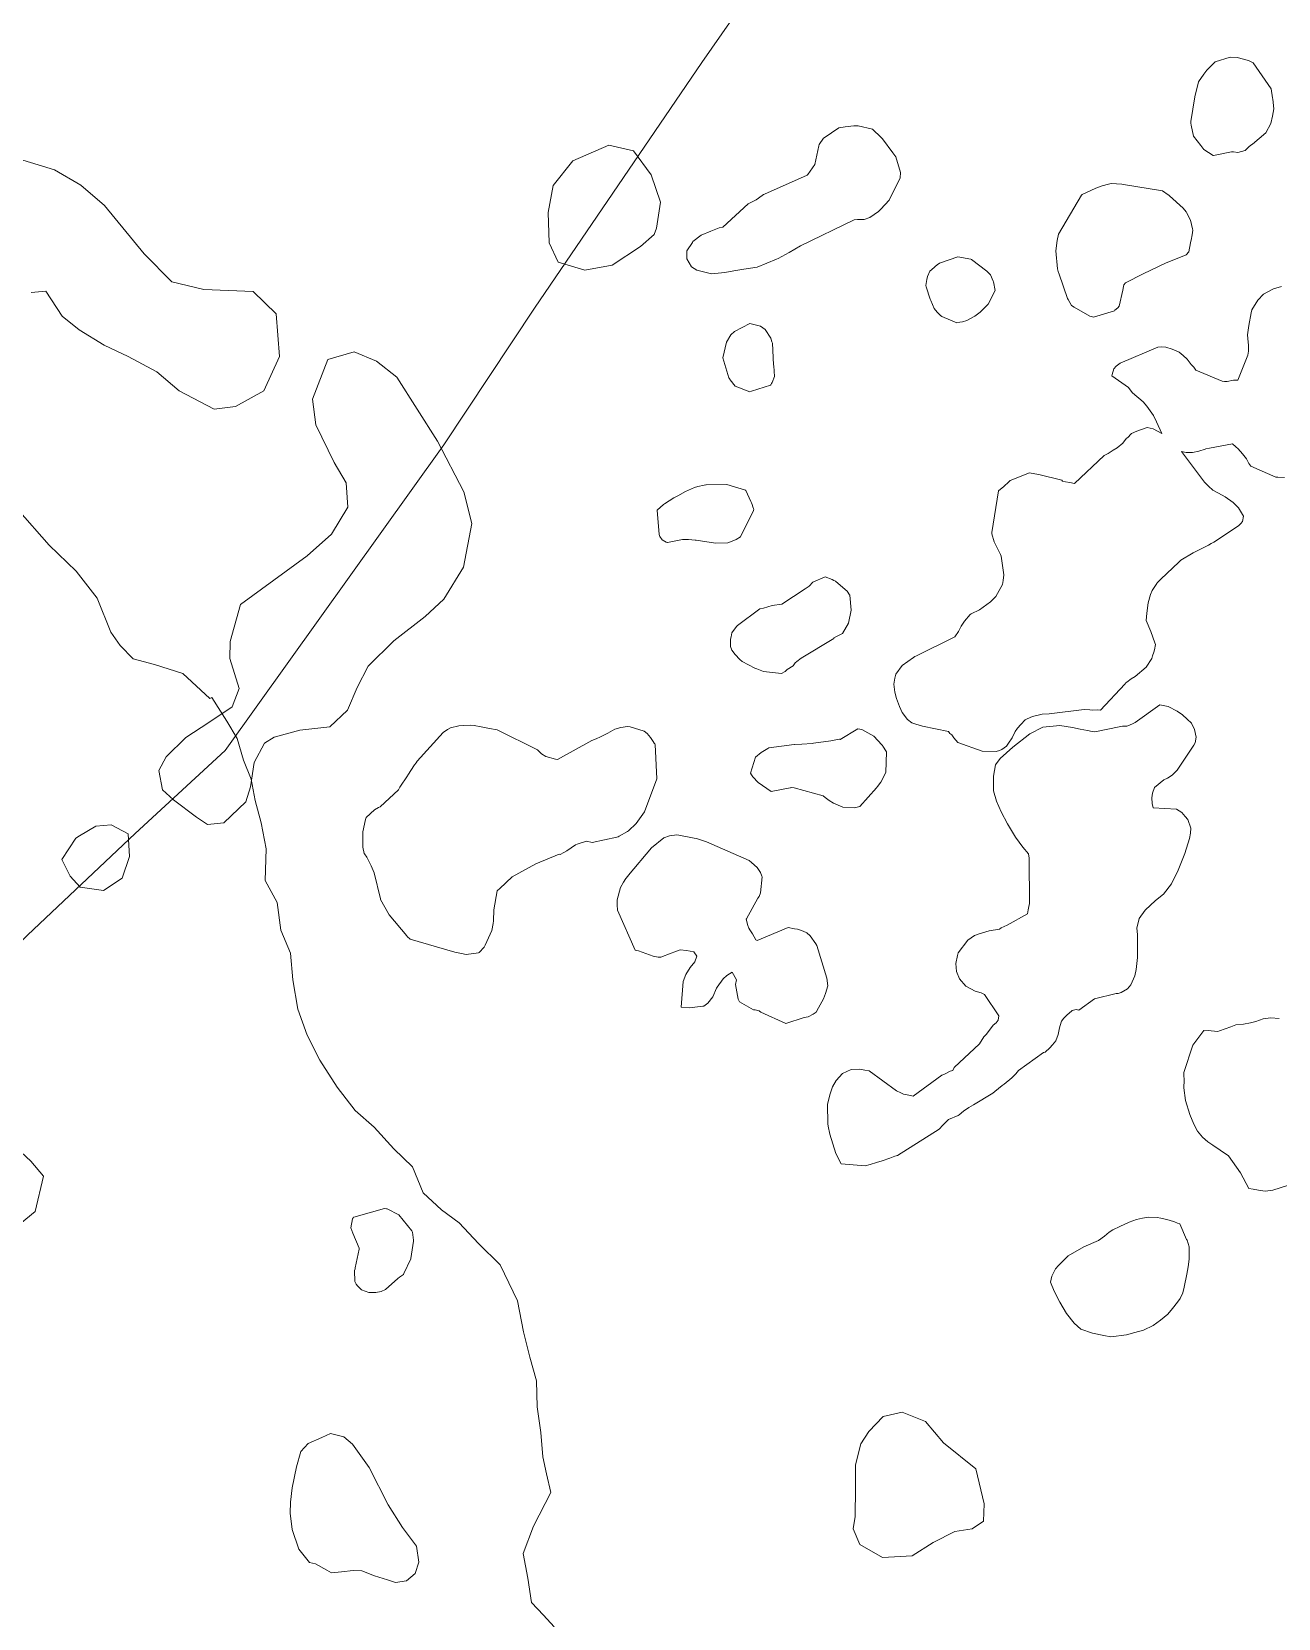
# Model space of a CAD drawing. Header units: metres. Extents: x 4652992 to 4879070, y 2074171 to 2309877.
# Drawn here: x 4653770.2 to 4653856.6, y 2308174.6 to 2308284.6 of the extents above; entities that cross this region are included whole.
import ezdxf

# ---------------------------------------------------------------- set-up
doc = ezdxf.new("R2010")
doc.units = ezdxf.units.M
doc.header["$MEASUREMENT"] = 0
for name, color, linetype, lineweight in [('Level 1', 2, 'Continuous', 0), ('Level 37', 3, 'Continuous', 0), ('Level 40', 1, 'Continuous', 0)]:
    doc.layers.add(name, color=color, linetype=linetype, lineweight=lineweight)

msp = doc.modelspace()

# ---------------------------------------------------------------- linework, layer by layer
at = {"layer": 'Level 1'}
msp.add_polyline3d([(4653806.412895, 2308173.991682, 1328), (4653805.672446, 2308174.801143, 1327), (4653804.845332, 2308175.688819, 1326), (4653804.582095, 2308177.362841, 1325), (4653804.258887, 2308179.070885, 1324), (4653804.968524, 2308180.981974, 1323), (4653806.18395, 2308183.308261, 1322), (4653805.871807, 2308184.593233, 1321), (4653805.629809, 2308185.774495, 1320), (4653805.477226, 2308187.466419, 1319), (4653805.229761, 2308189.260001, 1318), (4653805.188745, 2308191.053474, 1317), (4653804.714695, 2308192.701755, 1316), (4653804.278356, 2308194.449457, 1315), (4653803.858805, 2308196.602684, 1314), (4653802.656589, 2308199.086216, 1313), (4653801.163359, 2308200.585511, 1312), (4653799.818224, 2308202.005005, 1311), (4653798.604649, 2308202.909333, 1310), (4653797.340171, 2308204.09307, 1309), (4653796.593274, 2308205.881516, 1308), (4653795.295662, 2308207.143764, 1307), (4653793.940486, 2308208.636126, 1306), (4653792.610181, 2308209.79013, 1305), (4653791.378434, 2308211.41683, 1304), (4653790.178701, 2308213.291809, 1303), (4653789.300331, 2308215.030653, 1302), (4653788.635586, 2308216.829639, 1301), (4653788.28991, 2308218.859436, 1300), (4653788.126684, 2308220.699745, 1299), (4653787.469726, 2308222.303445, 1298), (4653787.218602, 2308224.216489, 1297), (4653786.368222, 2308225.745173, 1296), (4653786.457071, 2308227.934376, 1295), (4653786.109704, 2308229.753188, 1294), (4653785.686356, 2308231.302931, 1293), (4653785.409318, 2308232.763544, 1292), (4653784.887829, 2308234.090128, 1291), (4653784.445943, 2308235.589561, 1290), (4653783.724088, 2308236.79881, 1289), (4653782.686768, 2308238.446683, 1288), (4653782.541946, 2308238.378838, 1288), (4653780.664396, 2308240.090524, 1287), (4653778.715934, 2308240.716084, 1286.100445), (4653777.231419, 2308241.129983, 1286), (4653776.332151, 2308242.051889, 1285.486813), (4653775.675451, 2308242.974636, 1285), (4653774.742442, 2308245.334388, 1284), (4653773.268617, 2308247.186764, 1283), (4653771.408599, 2308249.002787, 1282), (4653769.20714, 2308251.504339, 1281)], dxfattribs=at)
at = {"layer": 'Level 37'}
msp.add_polyline3d([(4653704.372529, 2308152.061954, 1300.1633), (4653708.347804, 2308155.992972, 1300.0859), (4653721.645778, 2308171.761808, 1298.5459), (4653726.48012, 2308176.495238, 1297.964), (4653734.101709, 2308185.686252, 1296.718182), (4653737.787567, 2308190.521828, 1296.718182), (4653739.239975, 2308191.872311, 1296.593926), (4653751.207114, 2308202.99963, 1295.570115), (4653762.403574, 2308214.232971, 1294.422048), (4653768.290273, 2308220.283885, 1294.872003), (4653769.913572, 2308221.952466, 1294.996081), (4653777.364008, 2308229.010565, 1293.273981), (4653783.603862, 2308234.762744, 1291.55188), (4653798.759595, 2308255.950645, 1291.55188), (4653805.047548, 2308265.428995, 1293.273981), (4653816.646613, 2308282.468712, 1293.273981), (4653826.729223, 2308296.946553, 1294.246405), (4653832.079866, 2308303.31669, 1293.848015)], dxfattribs=at)
at = {"layer": 'Level 40', "color": 3, "flags": 128}
for points, elevation in [([(4653813.127648, 2308274.686645), (4653813.789594, 2308272.785098), (4653813.510948, 2308270.985192), (4653813.343485, 2308270.543532), (4653812.400701, 2308269.721936), (4653810.426433, 2308268.40617), (4653808.539131, 2308268.076003), (4653806.695119, 2308268.627931), (4653806.054674, 2308269.968023), (4653806.000843, 2308272.05972), (4653806.349462, 2308273.947531), (4653807.694104, 2308275.650732), (4653810.209495, 2308276.735425), (4653811.898922, 2308276.334719), (4653813.127648, 2308274.686645)], 1297.800385), ([(4653834.530285, 2308264.468356), (4653834.321648, 2308264.410653), (4653833.275608, 2308264.86388), (4653833.197888, 2308264.92861), (4653832.95066, 2308265.168951), (4653832.741859, 2308265.413779), (4653832.512355, 2308265.961259), (4653832.473579, 2308266.059533), (4653832.188819, 2308266.91902), (4653832.166141, 2308267.0095), (4653832.247351, 2308267.424587), (4653832.287162, 2308267.628016), (4653832.450589, 2308267.997985), (4653832.579582, 2308268.113882), (4653832.973352, 2308268.453276), (4653833.087247, 2308268.537968), (4653833.121975, 2308268.561326), (4653834.379897, 2308268.994304), (4653835.285862, 2308268.832028), (4653835.331851, 2308268.805886), (4653836.405829, 2308268.002159), (4653836.653618, 2308267.75569), (4653836.843624, 2308267.298396), (4653836.854864, 2308267.271343), (4653836.980681, 2308266.653625), (4653836.500163, 2308265.710698), (4653835.933247, 2308265.16412), (4653835.574951, 2308264.881809), (4653835.015268, 2308264.586325), (4653834.708928, 2308264.491287), (4653834.530285, 2308264.468356)], 1309.198679), ([(4653819.979615, 2308259.627911), (4653819.97955, 2308259.627883), (4653818.962436, 2308260.027891), (4653818.601919, 2308260.477406), (4653818.582771, 2308260.515536), (4653818.544369, 2308260.58038), (4653818.529105, 2308260.612058), (4653818.102399, 2308261.992881), (4653818.366594, 2308263.087866), (4653818.662588, 2308263.57583), (4653818.75806, 2308263.675381), (4653818.816915, 2308263.734743), (4653818.90995, 2308263.82858), (4653819.961841, 2308264.369312), (4653820.702616, 2308264.17751), (4653821.026871, 2308263.959906), (4653821.435334, 2308263.353389), (4653821.505773, 2308263.101281), (4653821.53823, 2308263.01129), (4653821.620433, 2308261.510927), (4653821.630327, 2308261.44707), (4653821.681079, 2308260.688965), (4653821.514794, 2308260.281639), (4653821.472197, 2308260.200427), (4653821.42651, 2308260.113323), (4653821.415045, 2308260.093056), (4653820.08979, 2308259.671624), (4653819.979615, 2308259.627911)], 1301.79868), ([(4653819.322895, 2308249.586902), (4653819.022694, 2308249.384905), (4653818.989207, 2308249.362381), (4653818.443519, 2308249.162035), (4653817.591469, 2308249.130683), (4653816.245763, 2308249.348184), (4653816.192794, 2308249.356676), (4653815.715786, 2308249.400899), (4653815.302173, 2308249.382777), (4653814.268839, 2308249.187799), (4653814.240742, 2308249.19334), (4653814.173024, 2308249.206696), (4653813.904376, 2308249.359369), (4653813.736056, 2308249.600006), (4653813.722163, 2308249.637243), (4653813.709299, 2308249.671721), (4653813.682719, 2308249.752002), (4653813.561688, 2308251.420742), (4653813.981235, 2308251.811761), (4653814.050113, 2308251.864224), (4653814.710597, 2308252.272005), (4653814.985952, 2308252.422277), (4653815.510017, 2308252.731216), (4653816.127485, 2308252.989019), (4653816.370495, 2308253.059968), (4653816.796588, 2308253.155732), (4653816.92722, 2308253.192073), (4653816.944427, 2308253.195999), (4653818.390158, 2308253.209994), (4653819.675049, 2308252.811143), (4653819.703358, 2308252.801529), (4653820.049659, 2308252.028085), (4653820.089546, 2308251.93001), (4653820.129358, 2308251.80983), (4653820.182832, 2308251.665228), (4653820.22925, 2308251.539707), (4653820.244444, 2308251.498623), (4653820.225677, 2308251.402573), (4653819.322895, 2308249.586902)], 1302.398679), ([(4653772.290717, 2308227.206282), (4653773.245622, 2308228.68299), (4653773.501089, 2308228.85482), (4653774.635345, 2308229.505254), (4653775.699845, 2308229.606134), (4653776.875053, 2308228.977714), (4653776.986198, 2308227.400943), (4653776.47342, 2308225.918706), (4653775.183524, 2308225.045438), (4653773.553421, 2308225.288225), (4653772.870175, 2308226.03861), (4653772.290717, 2308227.206282)], 1297.400385), ([(4653794.046118, 2308197.177326), (4653793.997343, 2308197.170494), (4653793.560632, 2308197.180356), (4653793.045503, 2308197.368218), (4653792.773385, 2308197.645189), (4653792.690191, 2308197.745784), (4653792.593268, 2308197.947203), (4653792.581346, 2308198.692837), (4653792.60737, 2308198.825669), (4653792.620107, 2308198.890685), (4653792.62011, 2308198.890703), (4653792.893869, 2308200.192572), (4653792.894514, 2308200.221257), (4653792.891035, 2308200.248387), (4653792.451306, 2308201.284435), (4653792.327299, 2308201.653169), (4653792.440685, 2308202.27595), (4653792.453413, 2308202.306867), (4653792.485772, 2308202.376292), (4653792.495325, 2308202.382717), (4653792.512727, 2308202.394422), (4653792.522925, 2308202.401282), (4653794.658243, 2308203.000636), (4653794.790181, 2308202.98252), (4653794.842994, 2308202.975479), (4653794.843069, 2308202.975469), (4653795.64687, 2308202.570784), (4653796.540603, 2308201.443033), (4653796.584935, 2308201.37096), (4653796.666368, 2308200.805213), (4653796.663357, 2308200.747189), (4653796.473319, 2308199.526549), (4653796.469478, 2308199.506939), (4653795.987643, 2308198.496012), (4653795.963505, 2308198.426692), (4653795.680967, 2308198.236643), (4653795.575943, 2308198.159044), (4653794.73047, 2308197.391761), (4653794.410592, 2308197.246725), (4653794.046118, 2308197.177326)], 1313.79868), ([(4653827.284318, 2308181.651922), (4653827.295991, 2308183.606698), (4653827.305719, 2308185.235765), (4653827.678022, 2308186.689484), (4653828.218906, 2308187.528519), (4653829.220359, 2308188.574717), (4653830.523648, 2308188.89009), (4653832.146354, 2308188.225303), (4653833.400536, 2308186.758474), (4653835.628561, 2308184.958079), (4653836.226028, 2308182.5193), (4653836.161259, 2308181.312477), (4653835.373497, 2308180.782204), (4653834.186022, 2308180.600081), (4653832.688912, 2308179.845531), (4653831.229042, 2308178.918222), (4653829.161721, 2308178.800621), (4653827.597943, 2308179.694653), (4653827.145219, 2308180.790629), (4653827.284318, 2308181.651922)], 1344.554352)]:
    msp.add_lwpolyline(points, dxfattribs=dict(at, elevation=elevation))
at = {"layer": 'Level 40', "color": 3}
for points in [[(4653854.309444, 2308276.375507, 1315.59868), (4653853.792044, 2308276.232402, 1315.59868), (4653853.490969, 2308276.283038, 1315.59868), (4653853.358681, 2308276.268767, 1315.59868), (4653852.108565, 2308276.014457, 1315.198679), (4653852.084929, 2308276.019113, 1315.198679), (4653851.440827, 2308276.443996, 1315.198679), (4653851.243525, 2308276.724182, 1315.198679), (4653851.243509, 2308276.724205, 1315.198679), (4653850.731156, 2308277.371223, 1314.59868), (4653850.554182, 2308278.117574, 1314.59868), (4653850.541734, 2308278.261858, 1314.59868), (4653850.538486, 2308278.390503, 1314.59868), (4653850.823938, 2308280.100618, 1314.59868), (4653851.074393, 2308281.130693, 1314.59868), (4653851.449952, 2308281.668611, 1314.59868), (4653851.643925, 2308281.943288, 1314.59868), (4653851.965684, 2308282.271036, 1314.59868), (4653852.22858, 2308282.522445, 1314.59868), (4653853.266765, 2308282.851473, 1314.59868), (4653853.75494, 2308282.810577, 1314.59868), (4653854.547825, 2308282.605356, 1314.59868), (4653854.859638, 2308282.445819, 1314.59868), (4653856.110553, 2308280.652327, 1315.59868), (4653856.205547, 2308280.025165, 1315.59868), (4653856.22573, 2308279.918425, 1315.59868), (4653856.294301, 2308279.267844, 1315.59868), (4653856.192812, 2308278.748792, 1315.59868), (4653856.091322, 2308278.229735, 1315.59868), (4653855.734316, 2308277.597006, 1315.59868), (4653854.805762, 2308276.818777, 1315.59868), (4653854.701422, 2308276.731948, 1315.59868), (4653854.657363, 2308276.697114, 1315.59868), (4653854.609666, 2308276.659405, 1315.59868), (4653854.309444, 2308276.375507, 1315.59868)], [(4653818.233866, 2308267.904692, 1302.198679), (4653817.312683, 2308267.817626, 1302.198679), (4653816.292547, 2308268.074375, 1302.198679), (4653815.937441, 2308268.293887, 1302.198679), (4653815.617623, 2308268.858004, 1302.198679), (4653815.607766, 2308269.405527, 1302.198679), (4653815.992948, 2308269.992457, 1302.198679), (4653816.03352, 2308270.04827, 1302.198679), (4653816.594739, 2308270.506875, 1302.198679), (4653817.26897, 2308270.766615, 1302.198679), (4653817.837675, 2308271.009536, 1302.198679), (4653818.096031, 2308271.058304, 1302.198679), (4653819.860117, 2308272.66952, 1303.398679), (4653820.413582, 2308272.958571, 1303.398679), (4653820.831054, 2308273.253723, 1303.398679), (4653820.922493, 2308273.30674, 1303.398679), (4653820.98581, 2308273.343453, 1303.398679), (4653823.93817, 2308274.663537, 1303.398679), (4653823.982908, 2308274.693628, 1303.398679), (4653824.467952, 2308275.394313, 1303.398679), (4653824.766528, 2308276.684745, 1303.398679), (4653824.787824, 2308276.774381, 1303.398679), (4653825.089165, 2308277.212894, 1303.398679), (4653825.130215, 2308277.254297, 1303.398679), (4653826.1453, 2308277.932869, 1303.398679), (4653826.571085, 2308278.015407, 1303.398679), (4653827.17995, 2308278.074587, 1303.398679), (4653827.479148, 2308278.085319, 1303.398679), (4653828.466451, 2308277.849598, 1303.398679), (4653829.077951, 2308277.281363, 1303.398679), (4653829.138876, 2308277.207612, 1303.398679), (4653829.159277, 2308277.182915, 1303.398679), (4653829.895796, 2308276.215905, 1303.398679), (4653830.088128, 2308275.9292, 1303.398679), (4653830.412809, 2308274.844018, 1303.398679), (4653830.399676, 2308274.474444, 1303.398679), (4653829.620722, 2308272.922434, 1303.398679), (4653829.063492, 2308272.305193, 1303.398679), (4653828.92239, 2308272.159092, 1303.398679), (4653828.897875, 2308272.132865, 1303.398679), (4653828.291354, 2308271.724895, 1303.398679), (4653827.908031, 2308271.588124, 1303.398679), (4653827.446535, 2308271.572756, 1303.398679), (4653827.197928, 2308271.571977, 1303.398679), (4653823.487364, 2308269.746694, 1302.198679), (4653823.487317, 2308269.746686, 1302.198679), (4653822.703748, 2308269.302996, 1302.198679), (4653821.929051, 2308268.886464, 1302.198679), (4653821.814952, 2308268.8302, 1302.198679), (4653820.48195, 2308268.287582, 1302.198679), (4653819.5629, 2308268.14525, 1302.198679), (4653818.86862, 2308268.015259, 1302.198679), (4653818.233866, 2308267.904692, 1302.198679)], [(4653768.452112, 2308276.047467, 1287.600385), (4653771.77257, 2308275.027435, 1288.600385), (4653773.597006, 2308273.974493, 1288.600385), (4653775.239192, 2308272.557777, 1288.600385), (4653777.992222, 2308269.201172, 1290.600385), (4653779.916569, 2308267.257006, 1290.600385), (4653782.121907, 2308266.721445, 1290.600385), (4653785.548696, 2308266.598915, 1290.600385), (4653787.142488, 2308265.039659, 1290.600385), (4653787.362015, 2308262.080314, 1290.600385), (4653786.288879, 2308259.711309, 1290.600385), (4653784.31997, 2308258.623844, 1290.600385), (4653782.847184, 2308258.423103, 1290.600385), (4653780.413869, 2308259.695949, 1290.600385), (4653778.87238, 2308261.016602, 1290.600385), (4653776.875858, 2308262.077264, 1290.600385), (4653775.229271, 2308262.868559, 1290.600385), (4653773.48982, 2308263.926943, 1290.600385)], [(4653845.254362, 2308265.248872, 1314.59868), (4653843.784338, 2308264.815675, 1313.59868), (4653843.718758, 2308264.832584, 1313.59868), (4653843.540007, 2308264.879578, 1313.59868), (4653843.539922, 2308264.8796, 1313.59868), (4653842.446921, 2308265.509748, 1313.59868), (4653842.262378, 2308265.622769, 1313.59868), (4653842.030307, 2308266.038373, 1313.59868), (4653841.989304, 2308266.114212, 1313.59868), (4653841.40786, 2308267.80152, 1313.59868), (4653841.349852, 2308267.987752, 1313.59868), (4653841.289368, 2308268.173013, 1313.59868), (4653841.289344, 2308268.173096, 1313.59868), (4653841.190038, 2308269.421041, 1313.59868), (4653841.279431, 2308270.12877, 1313.59868), (4653841.364927, 2308270.56579, 1313.59868), (4653842.964178, 2308273.266745, 1314.59868), (4653843.018207, 2308273.310693, 1314.59868), (4653843.954271, 2308273.760362, 1314.59868), (4653844.396814, 2308273.915623, 1314.59868), (4653844.825753, 2308274.043589, 1314.59868), (4653845.018452, 2308274.087559, 1314.59868), (4653845.753282, 2308274.040919, 1314.59868), (4653845.864991, 2308274.01891, 1314.59868), (4653848.566793, 2308273.578517, 1316.398679), (4653848.585649, 2308273.571104, 1316.398679), (4653848.977057, 2308273.295521, 1316.398679), (4653849.014825, 2308273.266309, 1316.398679), (4653849.05743, 2308273.233356, 1316.398679), (4653850.011117, 2308272.360053, 1316.398679), (4653850.011132, 2308272.360034, 1316.398679), (4653850.213639, 2308272.106298, 1316.398679), (4653850.247502, 2308272.068667, 1316.398679), (4653850.523702, 2308271.53882, 1316.398679), (4653850.667426, 2308270.926332, 1316.398679), (4653850.680258, 2308270.841077, 1316.398679), (4653850.630016, 2308270.524503, 1316.398679), (4653850.55626, 2308270.14735, 1316.398679), (4653850.526629, 2308269.995832, 1316.398679), (4653850.519382, 2308269.958773, 1316.398679), (4653850.399528, 2308269.345893, 1316.398679), (4653850.212192, 2308269.138, 1316.398679), (4653850.052515, 2308269.071541, 1316.398679), (4653848.832738, 2308268.584572, 1316.398679), (4653847.233045, 2308267.812223, 1316.198679), (4653846.018204, 2308267.189581, 1314.59868), (4653845.899477, 2308267.043854, 1314.59868), (4653845.879454, 2308266.941483, 1314.59868), (4653845.827845, 2308266.677625, 1314.59868), (4653845.564245, 2308265.580449, 1314.59868), (4653845.489319, 2308265.447946, 1314.59868), (4653845.263613, 2308265.29613, 1314.59868), (4653845.254362, 2308265.248872, 1314.59868)], [(4653857.041656, 2308253.703619, 1327.198679), (4653856.577767, 2308253.708096, 1327.198679), (4653856.440867, 2308253.7153, 1327.198679), (4653854.708886, 2308254.487056, 1324.59868), (4653854.563475, 2308254.672151, 1324.59868), (4653854.398154, 2308254.989335, 1324.59868), (4653854.125285, 2308255.343196, 1324.59868), (4653853.80994, 2308255.689555, 1324.59868), (4653853.651166, 2308255.819612, 1324.59868), (4653853.435202, 2308256.03294, 1324.59868), (4653851.822921, 2308255.733213, 1321.99868), (4653851.57537, 2308255.681954, 1321.99868), (4653851.523215, 2308255.66311, 1321.99868), (4653851.090352, 2308255.516013, 1321.99868), (4653850.666025, 2308255.415811, 1321.99868), (4653850.212028, 2308255.434784, 1321.99868), (4653849.902917, 2308255.495728, 1324.338714), (4653851.480755, 2308253.369436, 1326.99868), (4653851.765372, 2308253.086309, 1326.99868), (4653852.069953, 2308252.819204, 1326.99868), (4653852.458492, 2308252.597775, 1326.99868), (4653852.923965, 2308252.347161, 1326.99868), (4653853.477479, 2308251.949229, 1326.99868), (4653853.853685, 2308251.596386, 1326.99868), (4653854.193992, 2308251.018571, 1326.99868), (4653854.11922, 2308250.636093, 1326.99868), (4653854.006933, 2308250.497412, 1326.99868), (4653853.836917, 2308250.351295, 1326.99868), (4653853.836905, 2308250.351287, 1326.99868), (4653852.13138, 2308249.21847, 1326.99868), (4653851.956662, 2308249.113708, 1326.99868), (4653851.761938, 2308248.99695, 1326.99868), (4653850.693659, 2308248.474284, 1326.99868), (4653849.85627, 2308247.958476, 1326.99868), (4653849.715088, 2308247.816056, 1326.99868), (4653848.463195, 2308246.636592, 1327.59868), (4653848.195694, 2308246.377825, 1327.59868), (4653848.181091, 2308246.352, 1327.59868), (4653847.856281, 2308245.849007, 1327.59868), (4653847.748387, 2308245.586758, 1327.59868), (4653847.576433, 2308244.996903, 1327.59868), (4653847.483204, 2308244.282924, 1327.59868), (4653847.450569, 2308243.774167, 1327.59868), (4653847.76925, 2308243.016962, 1327.59868), (4653848.04686, 2308242.238587, 1327.59868), (4653848.089001, 2308242.117137, 1327.59868), (4653848.015178, 2308241.739438, 1327.59868), (4653847.982252, 2308241.571045, 1327.59868), (4653847.890666, 2308241.337626, 1327.59868), (4653847.842323, 2308241.144964, 1327.59868), (4653847.441628, 2308240.543477, 1327.59868), (4653846.692492, 2308239.897305, 1327.59868), (4653846.395306, 2308239.738205, 1327.59868), (4653846.10577, 2308239.502648, 1327.59868), (4653846.040579, 2308239.458797, 1327.59868), (4653845.964709, 2308239.360341, 1327.59868), (4653844.26953, 2308237.556493, 1325.79868), (4653844.084464, 2308237.578129, 1325.79868), (4653843.701733, 2308237.554828, 1325.79868), (4653843.701722, 2308237.55483, 1325.79868), (4653843.537802, 2308237.587172, 1325.79868), (4653843.14462, 2308237.607901, 1325.79868), (4653840.722123, 2308237.315841, 1322.79868), (4653840.232713, 2308237.288799, 1322.79868), (4653839.556424, 2308237.12925, 1322.79868), (4653839.18868, 2308236.953265, 1322.79868), (4653839.068094, 2308236.895381, 1322.79868), (4653838.752101, 2308236.559848, 1322.79868), (4653838.531649, 2308236.304578, 1322.79868), (4653838.355833, 2308236.086625, 1322.79868), (4653838.145975, 2308235.64141, 1322.79868), (4653837.89279, 2308235.260945, 1322.79868), (4653837.756943, 2308235.063475, 1322.79868), (4653837.428961, 2308234.842859, 1322.79868), (4653837.289406, 2308234.752301, 1322.79868), (4653837.056878, 2308234.688013, 1322.79868), (4653836.07556, 2308234.710452, 1322.79868), (4653834.399548, 2308235.320194, 1320.398679), (4653834.112789, 2308235.633047, 1320.398679), (4653833.973768, 2308235.83827, 1320.398679), (4653833.836405, 2308235.946481, 1320.398679), (4653833.749723, 2308236.087532, 1320.398679), (4653831.933005, 2308236.458568, 1318.398679), (4653831.478958, 2308236.586755, 1318.398679), (4653831.196544, 2308236.676377, 1318.398679), (4653830.895541, 2308236.910125, 1318.398679), (4653830.527066, 2308237.408378, 1318.398679), (4653830.353303, 2308237.810059, 1318.398679), (4653830.140062, 2308238.370671, 1318.398679), (4653830.032824, 2308238.806635, 1318.398679), (4653829.944839, 2308239.354546, 1318.398679), (4653830.025707, 2308239.767822, 1318.398679), (4653830.081873, 2308240.053102, 1318.398679), (4653830.542049, 2308240.650208, 1318.398679), (4653831.312987, 2308241.216748, 1318.398679), (4653831.410364, 2308241.282244, 1318.398679), (4653831.531478, 2308241.315732, 1318.398679), (4653834.172827, 2308242.649482, 1319.198679), (4653834.439475, 2308243.008559, 1319.198679), (4653834.625366, 2308243.380455, 1319.198679), (4653834.847491, 2308243.72404, 1319.198679), (4653835.250881, 2308244.184796, 1319.198679), (4653835.306599, 2308244.230122, 1319.198679), (4653835.887337, 2308244.526659, 1319.198679), (4653836.662432, 2308245.070128, 1319.198679), (4653837.030631, 2308245.437693, 1319.198679), (4653837.47886, 2308246.266388, 1319.198679), (4653837.533354, 2308246.544949, 1319.198679), (4653837.585965, 2308246.938867, 1319.198679), (4653837.45024, 2308247.915157, 1319.198679), (4653837.405164, 2308248.229716, 1319.198679), (4653837.357971, 2308248.3505, 1319.198679), (4653836.91676, 2308249.243093, 1319.198679), (4653836.738454, 2308249.794092, 1319.198679), (4653836.757226, 2308249.890047, 1319.198679), (4653837.208936, 2308252.774272, 1320.198679), (4653837.58604, 2308253.059431, 1320.198679), (4653837.916157, 2308253.386494, 1320.198679), (4653838.013185, 2308253.490309, 1320.198679), (4653838.013214, 2308253.49034, 1320.198679), (4653839.350177, 2308254.028043, 1320.198679), (4653839.731799, 2308253.952795, 1320.198679), (4653840.000692, 2308253.899781, 1320.198679), (4653841.600152, 2308253.507803, 1323.59868), (4653841.644205, 2308253.442127, 1323.59868), (4653841.863343, 2308253.398916, 1323.59868), (4653842.143163, 2308253.343739, 1323.59868), (4653842.465996, 2308253.280081, 1323.59868), (4653844.526768, 2308255.210102, 1326.59868), (4653844.802696, 2308255.368286, 1326.59868), (4653845.161786, 2308255.58528, 1326.59868), (4653845.42997, 2308255.753324, 1326.59868), (4653845.832256, 2308256.071384, 1326.59868), (4653846.078535, 2308256.411734, 1326.59868), (4653846.140634, 2308256.446683, 1326.59868), (4653846.418521, 2308256.750544, 1326.59868), (4653846.788735, 2308256.904622, 1326.59868), (4653847.452352, 2308257.13515, 1326.59868), (4653847.518475, 2308257.15812, 1326.59868), (4653847.918782, 2308257.079196, 1326.59868), (4653848.526241, 2308256.748964, 1323.09868), (4653848.164365, 2308257.546329, 1319.59868), (4653847.95801, 2308257.996467, 1319.59868), (4653847.496727, 2308258.646099, 1319.59868), (4653847.234437, 2308258.932483, 1319.59868), (4653847.234405, 2308258.932515, 1319.59868), (4653846.490661, 2308259.573067, 1319.59868), (4653846.332203, 2308259.778729, 1319.59868), (4653846.228975, 2308259.9326, 1319.59868), (4653845.072907, 2308260.747125, 1319.59868), (4653845.091867, 2308260.844068, 1319.59868), (4653845.201375, 2308261.22531, 1319.59868), (4653845.375818, 2308261.418242, 1319.59868), (4653845.644579, 2308261.623186, 1319.59868), (4653848.262023, 2308262.723624, 1320.99868), (4653848.522381, 2308262.757037, 1320.99868), (4653848.811657, 2308262.740494, 1320.99868), (4653849.236538, 2308262.591795, 1320.99868), (4653849.723505, 2308262.380877, 1320.99868), (4653850.004483, 2308262.144058, 1320.99868), (4653850.291095, 2308261.904054, 1320.99868), (4653850.574136, 2308261.535501, 1320.99868), (4653850.754458, 2308261.337838, 1320.99868), (4653850.89442, 2308261.129136, 1320.99868), (4653852.712488, 2308260.371628, 1322.398679), (4653852.877111, 2308260.339177, 1322.398679), (4653853.05248, 2308260.361681, 1322.398679), (4653853.496773, 2308260.442319, 1322.398679), (4653853.808833, 2308260.440881, 1322.398679), (4653854.487469, 2308262.165513, 1323.79868), (4653854.540476, 2308262.458155, 1323.79868), (4653854.54531, 2308262.854179, 1323.79868), (4653854.48693, 2308263.326595, 1323.79868), (4653854.459774, 2308263.577797, 1323.79868), (4653854.552659, 2308264.244692, 1323.79868), (4653854.720458, 2308265.102929, 1323.79868), (4653854.763462, 2308265.322885, 1323.79868), (4653855.188018, 2308265.9844, 1323.79868), (4653855.58628, 2308266.396026, 1323.79868), (4653856.179105, 2308266.726228, 1323.79868), (4653856.274277, 2308266.774686, 1323.79868), (4653856.824059, 2308266.930453, 1323.79868)], [(4653773.48982, 2308263.926943, 1290.600385), (4653772.308383, 2308264.891903, 1288.800385), (4653771.171112, 2308266.603366, 1287.600385), (4653770.165174, 2308266.518093, 1287.600385)], [(4653788.784362, 2308236.168726, 1300.000385), (4653787.00232, 2308235.675533, 1297.200385), (4653786.33542, 2308235.27433, 1297.200385), (4653785.625701, 2308233.931985, 1297.200385), (4653785.367951, 2308232.241826, 1297.200385), (4653785.03563, 2308231.210343, 1297.200385), (4653783.522278, 2308229.746157, 1297.200385), (4653782.39319, 2308229.622407, 1297.200385), (4653781.628476, 2308230.141004, 1297.200385), (4653780.025379, 2308231.335758, 1296.000385), (4653779.2729, 2308232.041014, 1296.000385), (4653779.015769, 2308233.363843, 1296.000385), (4653779.523435, 2308234.321852, 1296.000385), (4653780.884973, 2308235.653652, 1296.000385), (4653782.467215, 2308236.705319, 1296.000385), (4653784.082762, 2308237.80055, 1296.000385), (4653784.575114, 2308239.057015, 1296.000385), (4653783.931018, 2308241.144932, 1296.000385), (4653783.954435, 2308242.312563, 1296.000385), (4653784.681025, 2308244.885709, 1296.000385), (4653789.282675, 2308248.26056, 1295.400385), (4653790.978308, 2308249.765724, 1295.400385), (4653792.103161, 2308251.625868, 1295.400385), (4653791.99181, 2308253.320746, 1295.400385), (4653791.169287, 2308254.732746, 1295.400385), (4653789.901727, 2308257.343633, 1295.400385), (4653789.64888, 2308259.135418, 1295.400385), (4653790.734534, 2308261.881003, 1295.400385), (4653792.553048, 2308262.415484, 1295.400385), (4653794.106289, 2308261.768348, 1295.400385), (4653795.502436, 2308260.646288, 1295.400385), (4653798.328477, 2308256.220978, 1297.600385), (4653800.152047, 2308252.700502, 1300.000385), (4653800.699232, 2308250.498025, 1300.000385), (4653800.137474, 2308247.476712, 1300.000385), (4653798.761932, 2308245.260329, 1300.000385), (4653797.480948, 2308244.051328, 1300.000385), (4653795.290993, 2308242.373847, 1300.000385), (4653793.508453, 2308240.607836, 1300.000385), (4653792.755193, 2308239.134323, 1300.000385), (4653792.081467, 2308237.555842, 1300.000385), (4653790.85992, 2308236.408664, 1300.000385), (4653788.784362, 2308236.168726, 1300.000385)], [(4653822.422548, 2308240.246774, 1309.198679), (4653822.169605, 2308240.09929, 1309.198679), (4653820.920251, 2308240.229657, 1309.198679), (4653820.4643, 2308240.417596, 1309.198679), (4653820.328406, 2308240.462524, 1309.198679), (4653819.434694, 2308240.929078, 1309.198679), (4653819.289145, 2308241.07392, 1309.198679), (4653818.957464, 2308241.40938, 1309.198679), (4653818.718121, 2308241.709037, 1309.198679), (4653818.628723, 2308241.976558, 1309.198679), (4653818.637204, 2308242.479666, 1309.198679), (4653818.67003, 2308242.647343, 1309.198679), (4653818.724739, 2308242.926796, 1309.198679), (4653819.056744, 2308243.365397, 1309.198679), (4653819.100224, 2308243.415761, 1309.198679), (4653819.113087, 2308243.430662, 1309.198679), (4653820.669847, 2308244.574853, 1309.198679), (4653820.914895, 2308244.642615, 1309.198679), (4653821.527516, 2308244.81202, 1309.198679), (4653822.184991, 2308244.91453, 1309.198679), (4653823.812447, 2308245.980463, 1311.79868), (4653824.0785, 2308246.159417, 1311.79868), (4653824.343124, 2308246.430098, 1311.79868), (4653825.187399, 2308246.808558, 1311.79868), (4653825.688504, 2308246.609995, 1311.79868), (4653825.786336, 2308246.561508, 1311.79868), (4653825.908765, 2308246.500832, 1311.79868), (4653825.933207, 2308246.487906, 1311.79868), (4653826.716743, 2308245.82009, 1311.79868), (4653826.889371, 2308245.565735, 1311.79868), (4653826.903741, 2308245.544304, 1311.79868), (4653826.985552, 2308244.486696, 1311.79868), (4653826.811106, 2308243.595338, 1311.79868), (4653826.391382, 2308242.885915, 1311.79868), (4653825.803563, 2308242.578997, 1311.79868), (4653825.79266, 2308242.523286, 1311.79868), (4653823.537137, 2308241.164741, 1309.198679), (4653823.234674, 2308240.93779, 1309.198679), (4653823.125784, 2308240.839517, 1309.198679), (4653822.970432, 2308240.63795, 1309.198679), (4653822.570018, 2308240.36862, 1309.198679), (4653822.422548, 2308240.246774, 1309.198679)], [(4653850.792222, 2308236.215147, 1331.398679), (4653850.920297, 2308235.69138, 1331.398679), (4653850.8411, 2308235.286277, 1331.398679), (4653850.756911, 2308235.137372, 1331.398679), (4653849.582404, 2308233.406106, 1332.59868), (4653849.238186, 2308233.049714, 1332.59868), (4653848.921583, 2308232.836749, 1332.59868), (4653848.67867, 2308232.71942, 1332.59868), (4653848.018722, 2308232.195973, 1332.59868), (4653847.892667, 2308231.793252, 1332.59868), (4653847.84823, 2308231.48804, 1332.59868), (4653847.865954, 2308231.093981, 1332.59868), (4653847.926281, 2308230.793018, 1332.59868), (4653849.553834, 2308230.699397, 1334.59868), (4653849.912677, 2308230.472551, 1334.59868), (4653850.136347, 2308230.176011, 1334.59868), (4653850.33885, 2308229.973735, 1334.59868), (4653850.532444, 2308229.364961, 1334.59868), (4653850.509486, 2308229.03599, 1334.59868), (4653850.437091, 2308228.66566, 1334.59868), (4653850.124593, 2308227.628301, 1334.59868), (4653849.659876, 2308226.459283, 1334.59868), (4653849.20201, 2308225.506948, 1334.59868), (4653848.654213, 2308224.793918, 1334.59868), (4653848.090936, 2308224.349759, 1334.59868), (4653847.372483, 2308223.689401, 1334.59868), (4653846.955807, 2308223.111831, 1334.59868), (4653846.80583, 2308222.437045, 1334.59868), (4653846.832711, 2308222.01318, 1334.59868), (4653846.83486, 2308221.396683, 1334.59868), (4653846.850149, 2308220.409516, 1334.59868), (4653846.741188, 2308219.581149, 1334.59868), (4653846.652038, 2308219.125144, 1334.59868), (4653846.386877, 2308218.517195, 1334.59868), (4653846.151501, 2308218.244882, 1334.59868), (4653845.718533, 2308217.98051, 1334.59868), (4653845.512466, 2308217.922113, 1334.59868), (4653845.371282, 2308217.905341, 1334.59868), (4653843.871588, 2308217.539785, 1333.737092), (4653842.770975, 2308216.764663, 1332.198679), (4653842.582701, 2308216.80032, 1332.198679), (4653842.325939, 2308216.733098, 1332.198679), (4653842.273126, 2308216.697573, 1332.198679), (4653841.978939, 2308216.439369, 1332.198679), (4653841.738792, 2308216.205629, 1332.198679), (4653841.582932, 2308215.989665, 1332.198679), (4653841.472355, 2308215.697914, 1332.198679), (4653841.441215, 2308215.538664, 1332.198679), (4653841.347795, 2308215.06091, 1332.198679), (4653841.182696, 2308214.639131, 1332.198679), (4653840.944652, 2308214.356609, 1332.198679), (4653840.77736, 2308214.140433, 1332.198679), (4653840.437557, 2308213.83508, 1332.198679), (4653840.336163, 2308213.827199, 1332.198679), (4653838.587786, 2308212.572165, 1329.99868), (4653838.404039, 2308212.335283, 1329.99868), (4653838.174094, 2308212.116304, 1329.99868), (4653838.129042, 2308212.057833, 1329.99868), (4653837.59764, 2308211.632705, 1329.99868), (4653837.472779, 2308211.52392, 1329.99868), (4653836.960167, 2308211.124587, 1329.99868), (4653836.816565, 2308210.990263, 1329.99868), (4653835.467444, 2308210.190199, 1328.198679), (4653835.159587, 2308210.005247, 1328.198679), (4653834.774601, 2308209.745623, 1328.198679), (4653834.478724, 2308209.500913, 1328.198679), (4653834.415962, 2308209.458695, 1328.198679), (4653833.744257, 2308209.176301, 1328.198679), (4653833.355257, 2308208.785002, 1328.198679), (4653833.087917, 2308208.492097, 1328.198679), (4653830.198373, 2308206.674132, 1325.198679), (4653830.028718, 2308206.621086, 1325.198679), (4653829.66852, 2308206.486696, 1325.198679), (4653829.14962, 2308206.308242, 1325.198679), (4653828.75969, 2308206.196903, 1325.198679), (4653828.322252, 2308206.055985, 1325.198679), (4653827.978451, 2308205.952377, 1325.198679), (4653826.315221, 2308206.102531, 1324.398679), (4653825.924684, 2308206.815991, 1324.398679), (4653825.523147, 2308208.168198, 1324.398679), (4653825.412107, 2308208.705503, 1324.398679), (4653825.373206, 2308208.876195, 1324.398679), (4653825.364818, 2308210.245228, 1324.398679), (4653825.532935, 2308210.954537, 1324.398679), (4653825.705786, 2308211.428118, 1324.398679), (4653825.960742, 2308211.878994, 1324.398679), (4653826.388897, 2308212.362897, 1324.398679), (4653827.006068, 2308212.641063, 1324.398679), (4653827.588281, 2308212.671394, 1324.398679), (4653827.952792, 2308212.599404, 1324.398679), (4653828.255221, 2308212.539675, 1324.398679), (4653830.135779, 2308211.154733, 1325.99868), (4653830.429698, 2308211.016155, 1325.99868), (4653830.632211, 2308210.920578, 1325.99868), (4653830.983603, 2308210.851175, 1325.99868), (4653831.29136, 2308210.79039, 1325.99868), (4653833.279484, 2308212.250271, 1328.398679), (4653833.465429, 2308212.311386, 1328.398679), (4653833.863251, 2308212.517546, 1328.398679), (4653834.037175, 2308212.581644, 1328.398679), (4653834.132152, 2308212.784513, 1328.398679), (4653835.892051, 2308214.41807, 1330.198679), (4653836.196073, 2308214.897361, 1330.198679), (4653836.37933, 2308215.08833, 1330.198679), (4653836.832816, 2308215.716573, 1330.198679), (4653837.044574, 2308215.869771, 1330.198679), (4653837.176011, 2308216.060972, 1330.198679), (4653837.233709, 2308216.355984, 1330.198679), (4653836.237461, 2308217.845902, 1329.198679), (4653836.000135, 2308217.946392, 1329.198679), (4653835.600325, 2308218.073268, 1329.198679), (4653834.947434, 2308218.412711, 1329.198679), (4653834.510668, 2308218.93689, 1329.198679), (4653834.293884, 2308219.443784, 1329.198679), (4653834.259812, 2308219.994132, 1329.198679), (4653834.367072, 2308220.542475, 1329.198679), (4653834.404368, 2308220.733145, 1329.198679), (4653835.076066, 2308221.611131, 1329.198679), (4653835.540254, 2308221.931843, 1329.198679), (4653835.876603, 2308222.047359, 1329.198679), (4653836.555052, 2308222.251308, 1329.198679), (4653837.267606, 2308222.381481, 1329.198679), (4653837.395074, 2308222.467163, 1329.198679), (4653837.817408, 2308222.650827, 1329.198679), (4653839.220344, 2308223.433261, 1330.398679), (4653839.273655, 2308223.705855, 1330.398679), (4653839.343329, 2308224.062113, 1330.398679), (4653839.3556, 2308224.124853, 1330.398679), (4653839.338126, 2308227.297504, 1328.99868), (4653839.284092, 2308227.604708, 1328.99868), (4653838.88593, 2308228.054404, 1328.99868), (4653838.379566, 2308228.747273, 1328.99868), (4653837.822528, 2308229.686651, 1328.99868), (4653837.400156, 2308230.511623, 1328.99868), (4653837.06527, 2308231.246981, 1328.99868), (4653836.861575, 2308231.953978, 1328.99868), (4653836.85558, 2308232.982779, 1328.99868), (4653837.010063, 2308233.761514, 1328.99868), (4653837.328267, 2308234.198679, 1328.99868), (4653838.202203, 2308234.987412, 1328.99868), (4653839.379393, 2308235.929054, 1328.99868), (4653840.280988, 2308236.373916, 1328.99868), (4653841.453494, 2308236.505155, 1328.99868), (4653842.329083, 2308236.357177, 1328.99868), (4653842.878942, 2308236.24868, 1328.99868), (4653843.368559, 2308236.15207, 1328.99868), (4653843.705529, 2308236.08558, 1328.99868), (4653843.8821, 2308236.050739, 1328.99868), (4653845.574087, 2308236.407336, 1330.79868), (4653845.799368, 2308236.445876, 1330.79868), (4653846.095729, 2308236.452377, 1330.79868), (4653846.24126, 2308236.491048, 1330.79868), (4653846.592137, 2308236.655938, 1330.79868), (4653846.678603, 2308236.714099, 1330.79868), (4653848.382424, 2308237.923061, 1331.398679), (4653848.965761, 2308237.807967, 1331.398679), (4653849.589767, 2308237.483334, 1331.398679), (4653849.953687, 2308237.226857, 1331.398679), (4653850.285341, 2308236.935534, 1331.398679), (4653850.577211, 2308236.663541, 1331.398679), (4653850.792222, 2308236.215147, 1331.398679)], [(4653806.49456, 2308234.159584, 1308.198679), (4653806.63514, 2308234.131836, 1308.198679), (4653809.021852, 2308235.447183, 1310.198679), (4653809.312848, 2308235.565775, 1310.198679), (4653809.632693, 2308235.698437, 1310.198679), (4653810.131612, 2308235.967359, 1310.198679), (4653810.620887, 2308236.231843, 1310.198679), (4653811.033405, 2308236.34976, 1310.198679), (4653811.500247, 2308236.414778, 1310.198679), (4653811.679105, 2308236.396295, 1310.198679), (4653812.641263, 2308236.097498, 1310.198679), (4653812.855047, 2308235.934608, 1310.198679), (4653813.082238, 2308235.669228, 1310.198679), (4653813.273327, 2308235.38839, 1310.198679), (4653813.351703, 2308235.271459, 1310.198679), (4653813.388207, 2308235.216999, 1310.198679), (4653813.409607, 2308235.185072, 1310.198679), (4653813.518661, 2308232.78632, 1310.198679), (4653813.518644, 2308232.786155, 1310.198679), (4653812.669467, 2308230.518261, 1310.198679), (4653812.104524, 2308229.701975, 1310.198679), (4653811.554229, 2308229.202734, 1310.198679), (4653811.491789, 2308229.148341, 1310.198679), (4653810.917902, 2308228.823664, 1310.198679), (4653810.838268, 2308228.784793, 1310.198679), (4653810.760475, 2308228.749427, 1310.198679), (4653809.039516, 2308228.393228, 1310.198679), (4653808.660982, 2308228.467944, 1310.198679), (4653808.011623, 2308228.258642, 1310.198679), (4653807.87816, 2308228.216547, 1310.198679), (4653807.878128, 2308228.216536, 1310.198679), (4653807.282238, 2308227.814138, 1310.198679), (4653807.083363, 2308227.681952, 1310.198679), (4653806.822595, 2308227.555029, 1310.198679), (4653806.766875, 2308227.566028, 1310.198679), (4653805.133403, 2308226.902622, 1310.198679), (4653803.509491, 2308225.997039, 1309.198679), (4653802.6336, 2308225.18213, 1307.99868), (4653802.477277, 2308225.044519, 1307.99868), (4653802.452133, 2308225.027606, 1307.99868), (4653802.222579, 2308223.712081, 1307.99868), (4653802.217104, 2308222.938827, 1307.99868), (4653802.181084, 2308222.75493, 1307.99868), (4653802.088765, 2308222.2836, 1307.99868), (4653801.62312, 2308221.273016, 1307.99868), (4653801.548679, 2308221.131589, 1307.99868), (4653801.210655, 2308220.760612, 1307.99868), (4653801.172831, 2308220.724844, 1307.99868), (4653800.321082, 2308220.621421, 1307.99868), (4653799.993427, 2308220.686115, 1307.99868), (4653799.753893, 2308220.73341, 1307.99868), (4653799.530399, 2308220.777537, 1307.99868), (4653796.429256, 2308221.690299, 1306.198679), (4653796.23149, 2308221.86935, 1306.198679), (4653796.191534, 2308221.905524, 1306.198679), (4653794.966497, 2308223.371401, 1306.198679), (4653794.662483, 2308223.897703, 1306.198679), (4653794.384023, 2308224.439703, 1306.198679), (4653794.369467, 2308224.480113, 1306.198679), (4653793.940592, 2308226.277043, 1303.79868), (4653793.723595, 2308226.769613, 1303.79868), (4653793.424612, 2308227.355099, 1303.79868), (4653793.259912, 2308227.600926, 1303.79868), (4653793.244075, 2308227.624564, 1303.79868), (4653793.152784, 2308228.051778, 1303.79868), (4653793.140544, 2308229.111768, 1303.79868), (4653793.343459, 2308229.979507, 1303.79868), (4653793.381275, 2308230.110972, 1303.79868), (4653793.381298, 2308230.111052, 1303.79868), (4653793.951888, 2308230.641422, 1303.79868), (4653794.239319, 2308230.80743, 1303.79868), (4653794.343982, 2308230.856294, 1303.79868), (4653794.34399, 2308230.856298, 1303.79868), (4653795.610936, 2308232.044603, 1303.79868), (4653795.719805, 2308232.221436, 1303.79868), (4653796.254024, 2308233.01564, 1303.79868), (4653796.277778, 2308233.049832, 1303.79868), (4653796.727534, 2308233.763616, 1303.79868), (4653796.846256, 2308233.906571, 1303.79868), (4653796.92006, 2308234.030359, 1303.79868), (4653798.725362, 2308236.020148, 1305.99868), (4653799.007823, 2308236.226585, 1305.99868), (4653799.235217, 2308236.338406, 1305.99868), (4653799.81287, 2308236.475737, 1305.99868), (4653800.155142, 2308236.497621, 1305.99868), (4653800.583998, 2308236.527626, 1305.99868), (4653800.864976, 2308236.501275, 1305.99868), (4653801.343384, 2308236.406871, 1305.99868), (4653801.929095, 2308236.291293, 1305.99868), (4653801.929129, 2308236.291287, 1305.99868), (4653802.462277, 2308236.186081, 1305.99868), (4653805.248894, 2308234.803506, 1308.198679), (4653805.539821, 2308234.539412, 1308.198679), (4653805.835285, 2308234.347811, 1308.198679), (4653806.49456, 2308234.159584, 1308.198679)], [(4653828.578223, 2308235.759967, 1315.59868), (4653829.126061, 2308235.157761, 1315.59868), (4653829.159648, 2308235.107665, 1315.59868), (4653829.189271, 2308235.063482, 1315.59868), (4653829.456274, 2308234.665243, 1315.59868), (4653829.406425, 2308233.235263, 1315.59868), (4653829.406419, 2308233.235251, 1315.59868), (4653829.049934, 2308232.568624, 1315.59868), (4653828.818509, 2308232.264891, 1315.59868), (4653828.750304, 2308232.174277, 1315.59868), (4653827.593438, 2308230.87502, 1315.59868), (4653827.227855, 2308230.785969, 1315.59868), (4653826.428289, 2308230.828026, 1315.59868), (4653825.768744, 2308231.112776, 1315.59868), (4653825.478909, 2308231.296928, 1315.59868), (4653825.20329, 2308231.512676, 1315.59868), (4653825.065269, 2308231.615376, 1315.59868), (4653823.049467, 2308232.18108, 1314.398679), (4653822.878593, 2308232.195264, 1314.398679), (4653822.789191, 2308232.183799, 1314.398679), (4653822.761436, 2308232.18024, 1314.398679), (4653821.444587, 2308231.921044, 1314.398679), (4653821.444104, 2308231.921078, 1314.398679), (4653820.550139, 2308232.537162, 1314.398679), (4653820.188077, 2308232.933781, 1314.398679), (4653820.086228, 2308233.08572, 1314.398679), (4653820.02141, 2308233.182414, 1314.398679), (4653820.358963, 2308234.296558, 1314.398679), (4653820.75452, 2308234.626281, 1314.398679), (4653821.222408, 2308234.906479, 1314.398679), (4653821.288751, 2308234.951095, 1314.398679), (4653823.04055, 2308235.179272, 1315.198679), (4653823.058977, 2308235.1783, 1315.198679), (4653823.573488, 2308235.197962, 1315.198679), (4653824.30329, 2308235.250635, 1315.198679), (4653824.397774, 2308235.259846, 1315.198679), (4653825.578249, 2308235.427606, 1315.198679), (4653826.160978, 2308235.54005, 1315.198679), (4653826.178463, 2308235.542292, 1315.198679), (4653826.233861, 2308235.53137, 1315.198679), (4653827.470141, 2308236.266561, 1315.59868), (4653827.746886, 2308236.211956, 1315.59868), (4653828.578223, 2308235.759967, 1315.59868)], [(4653820.399267, 2308221.63064, 1317.398679), (4653820.471388, 2308221.594527, 1317.398679), (4653822.627024, 2308222.488764, 1320.79868), (4653823.066911, 2308222.401919, 1320.79868), (4653823.273551, 2308222.361122, 1320.79868), (4653823.341826, 2308222.347643, 1320.79868), (4653823.660978, 2308222.22741, 1320.79868), (4653823.92513, 2308222.118036, 1320.79868), (4653824.160198, 2308221.905958, 1320.79868), (4653824.541737, 2308221.363496, 1320.79868), (4653824.609775, 2308221.238953, 1320.79868), (4653825.308186, 2308218.977035, 1321.79868), (4653825.376037, 2308218.449274, 1321.79868), (4653825.376033, 2308218.449251, 1321.79868), (4653825.218275, 2308217.908302, 1321.79868), (4653825.083139, 2308217.535451, 1321.79868), (4653824.734244, 2308216.918477, 1321.79868), (4653824.559795, 2308216.609989, 1321.79868), (4653824.362732, 2308216.477434, 1321.79868), (4653824.008318, 2308216.289312, 1321.79868), (4653823.748928, 2308216.255703, 1321.79868), (4653822.466407, 2308215.823089, 1321.79868), (4653820.735571, 2308216.618952, 1320.99868), (4653820.64196, 2308216.691446, 1320.99868), (4653820.613741, 2308216.7133, 1320.99868), (4653820.338876, 2308216.767577, 1320.99868), (4653820.22893, 2308216.789288, 1320.99868), (4653819.254605, 2308217.333122, 1318.79868), (4653819.176076, 2308217.52249, 1318.79868), (4653818.974702, 2308218.535807, 1318.79868), (4653818.9747, 2308218.53586, 1318.79868), (4653819.039567, 2308218.86727, 1318.79868), (4653819.03957, 2308218.867287, 1318.79868), (4653818.738194, 2308219.387025, 1316.59868), (4653818.379947, 2308219.148086, 1316.59868), (4653818.132245, 2308218.931337, 1316.59868), (4653817.71079, 2308218.349772, 1316.59868), (4653817.659639, 2308218.276768, 1316.59868), (4653817.659609, 2308218.276724, 1316.59868), (4653817.398261, 2308217.691057, 1316.59868), (4653817.057091, 2308217.240019, 1316.59868), (4653816.775038, 2308217.041158, 1316.59868), (4653816.725169, 2308217.022878, 1316.59868), (4653815.786509, 2308216.920567, 1316.59868), (4653815.786468, 2308216.920564, 1316.59868), (4653815.222858, 2308216.974328, 1316.59868), (4653815.222826, 2308216.97433, 1316.59868), (4653815.345663, 2308218.743853, 1315.59868), (4653815.532791, 2308219.219444, 1315.59868), (4653815.844319, 2308219.714072, 1315.59868), (4653816.150781, 2308220.108863, 1315.59868), (4653816.296021, 2308220.4897, 1315.59868), (4653816.095774, 2308220.790411, 1315.59868), (4653815.58071, 2308220.889768, 1315.59868), (4653815.135612, 2308220.932314, 1315.59868), (4653814.711699, 2308220.779173, 1315.59868), (4653814.580706, 2308220.731851, 1315.59868), (4653814.517031, 2308220.708848, 1315.59868), (4653813.80401, 2308220.419454, 1315.59868), (4653813.616745, 2308220.425745, 1315.59868), (4653813.267832, 2308220.494635, 1315.59868), (4653812.248821, 2308220.868642, 1315.59868), (4653812.027436, 2308220.912352, 1315.59868), (4653810.796182, 2308223.691183, 1314.59868), (4653810.785219, 2308224.061951, 1314.59868), (4653810.77137, 2308224.397013, 1314.59868), (4653810.997661, 2308225.258769, 1314.59868), (4653811.205885, 2308225.623892, 1314.59868), (4653811.388075, 2308225.887478, 1314.59868), (4653811.419824, 2308225.928143, 1314.59868), (4653811.475177, 2308226.00702, 1314.59868), (4653811.508137, 2308226.050855, 1314.59868), (4653811.570381, 2308226.126123, 1314.59868), (4653813.147182, 2308228.006333, 1314.59868), (4653814.008979, 2308228.695655, 1314.59868), (4653814.406592, 2308228.853456, 1314.59868), (4653814.919923, 2308228.925141, 1314.59868), (4653815.048761, 2308228.899711, 1314.59868), (4653816.125152, 2308228.687253, 1314.59868), (4653816.267893, 2308228.659079, 1314.59868), (4653816.977155, 2308228.423244, 1314.59868), (4653819.934261, 2308227.130576, 1316.198679), (4653820.094986, 2308227.006128, 1316.198679), (4653820.483175, 2308226.641754, 1316.198679), (4653820.705519, 2308226.310058, 1316.198679), (4653820.80763, 2308226.055103, 1316.198679), (4653820.817209, 2308226.000233, 1316.198679), (4653820.712032, 2308224.889175, 1316.198679), (4653820.613839, 2308224.634256, 1316.198679), (4653820.522416, 2308224.511104, 1316.198679), (4653819.733444, 2308223.099147, 1317.398679), (4653819.728323, 2308223.072984, 1317.398679), (4653819.827067, 2308222.627358, 1317.398679), (4653819.904068, 2308222.440978, 1317.398679), (4653819.983251, 2308222.322814, 1317.398679), (4653820.160651, 2308222.058022, 1317.398679), (4653820.399267, 2308221.63064, 1317.398679)], [(4653857.247527, 2308204.60251, 1346.537091), (4653856.234843, 2308204.281827, 1346.537091), (4653855.694108, 2308204.204688, 1346.537091), (4653855.237574, 2308204.265819, 1346.537091), (4653854.866921, 2308204.339049, 1346.537091), (4653854.558928, 2308204.399898, 1346.537091), (4653853.993599, 2308205.485267, 1346.537091), (4653853.147147, 2308206.648858, 1345.537091), (4653852.564199, 2308207.050904, 1345.537091), (4653852.071741, 2308207.385321, 1345.537091), (4653851.72034, 2308207.632047, 1345.537091), (4653851.344946, 2308207.952321, 1345.537091), (4653851.009456, 2308208.368162, 1345.537091), (4653850.738009, 2308208.847574, 1345.537091), (4653850.473489, 2308209.5109, 1345.537091), (4653850.180473, 2308210.498576, 1345.537091), (4653850.054997, 2308211.380958, 1345.537091), (4653850.067356, 2308211.891131, 1345.537091), (4653850.055027, 2308212.263985, 1345.537091), (4653850.045929, 2308212.439184, 1345.537091), (4653850.674868, 2308214.329552, 1345.537091), (4653851.447782, 2308215.334365, 1345.937092), (4653851.49551, 2308215.32494, 1345.937092), (4653851.772098, 2308215.335266, 1345.937092), (4653851.951889, 2308215.322413, 1345.937092), (4653852.40851, 2308215.274531, 1345.937092), (4653852.40851, 2308215.274499, 1346.337091), (4653852.535134, 2308215.314482, 1346.537091), (4653853.31359, 2308215.593686, 1346.537091), (4653853.662401, 2308215.739345, 1346.537091), (4653854.191024, 2308215.776132, 1346.537091), (4653854.677589, 2308215.87367, 1346.537091), (4653855.048324, 2308215.980587, 1346.537091), (4653855.544061, 2308216.149225, 1346.537091), (4653856.095357, 2308216.222631, 1346.537091), (4653856.672751, 2308216.18224, 1346.537091)], [(4653755.274792, 2308206.106498, 1302.400385), (4653755.809357, 2308207.734845, 1302.000385), (4653756.731664, 2308208.666057, 1302.000385), (4653757.929052, 2308208.9371, 1302.000385), (4653759.245434, 2308208.603366, 1302.000385), (4653760.994553, 2308208.268042, 1302.000385), (4653763.035142, 2308208.505131, 1302.000385), (4653765.373569, 2308209.57476, 1302.000385), (4653767.074404, 2308209.340924, 1302.000385), (4653768.46089, 2308207.84687, 1302.400385), (4653770.13862, 2308206.291466, 1302.400385), (4653771.005389, 2308205.236911, 1302.400385), (4653770.43474, 2308202.7873, 1302.400385), (4653768.61157, 2308201.30162, 1302.400385), (4653766.921275, 2308200.768632, 1302.400385), (4653765.155344, 2308200.54489, 1302.400385), (4653763.626387, 2308201.282882, 1302.400385), (4653762.679936, 2308202.389836, 1302.400385), (4653761.80767, 2308203.851611, 1302.400385), (4653760.921277, 2308205.065307, 1302.400385), (4653759.515793, 2308205.509476, 1302.400385), (4653757.857489, 2308204.800693, 1302.400385), (4653756.598011, 2308204.678716, 1302.400385), (4653755.274792, 2308206.106498, 1302.400385)], [(4653846.088103, 2308194.234956, 1347.137092), (4653844.985234, 2308194.110769, 1347.137092), (4653844.510713, 2308194.204884, 1347.137092), (4653843.716057, 2308194.368411, 1347.137092), (4653842.926616, 2308194.635111, 1347.137092), (4653842.448384, 2308195.053339, 1347.137092), (4653841.916256, 2308195.726224, 1347.137092), (4653841.454009, 2308196.50781, 1347.137092), (4653841.062363, 2308197.270334, 1347.137092), (4653840.815023, 2308197.900528, 1347.137092), (4653840.904729, 2308198.313475, 1347.137092), (4653841.057542, 2308198.625264, 1347.137092), (4653841.155673, 2308198.815767, 1347.137092), (4653841.362452, 2308199.045306, 1347.137092), (4653842.034746, 2308199.723651, 1347.137092), (4653843.12036, 2308200.337534, 1346.537091), (4653844.136027, 2308200.778248, 1345.937092), (4653844.558387, 2308201.074303, 1345.937092), (4653844.874098, 2308201.363393, 1345.937092), (4653845.140011, 2308201.511875, 1345.937092), (4653845.619605, 2308201.764352, 1345.937092), (4653846.257514, 2308202.057458, 1345.937092), (4653846.769846, 2308202.231347, 1345.937092), (4653847.1849, 2308202.337726, 1345.937092), (4653847.579308, 2308202.397337, 1345.937092), (4653848.20294, 2308202.370198, 1345.937092), (4653848.450372, 2308202.321308, 1345.937092), (4653848.762263, 2308202.259681, 1345.937092), (4653849.035927, 2308202.190702, 1345.937092), (4653849.412881, 2308202.073421, 1345.937092), (4653849.609155, 2308201.984013, 1345.937092), (4653849.782801, 2308201.949702, 1345.937092), (4653850.244245, 2308200.859459, 1347.137092), (4653850.286033, 2308200.797121, 1347.137092), (4653850.416392, 2308200.332897, 1347.137092), (4653850.413395, 2308199.495109, 1347.137092), (4653850.359515, 2308198.963806, 1347.137092), (4653850.257702, 2308198.442846, 1347.137092), (4653850.08426, 2308197.556853, 1347.137092), (4653849.99557, 2308197.142594, 1347.137092), (4653849.790956, 2308196.760801, 1347.137092), (4653849.610553, 2308196.496784, 1347.137092), (4653849.279648, 2308196.062306, 1347.137092), (4653848.944557, 2308195.669887, 1347.137092), (4653848.446928, 2308195.263449, 1347.137092), (4653847.918254, 2308194.888192, 1347.137092), (4653847.262685, 2308194.569991, 1347.137092), (4653846.666206, 2308194.394434, 1347.137092), (4653846.088103, 2308194.234956, 1347.137092)], [(4653788.102655, 2308181.867689, 1325.084971), (4653788.138038, 2308182.629725, 1325.484971), (4653788.256093, 2308183.624316, 1325.484971), (4653788.540045, 2308185.087473, 1324.684971), (4653788.857003, 2308186.154811, 1324.684971), (4653789.35026, 2308186.696483, 1324.684971), (4653790.300601, 2308187.125606, 1324.684971), (4653790.910532, 2308187.397394, 1324.684971), (4653791.824658, 2308187.172331, 1324.684971), (4653792.42819, 2308186.662081, 1324.684971), (4653793.581523, 2308185.037636, 1325.084971), (4653794.896335, 2308182.458346, 1325.884971), (4653795.907636, 2308180.885774, 1325.884971), (4653796.868204, 2308179.590569, 1325.084971), (4653797.021876, 2308178.468566, 1325.084971), (4653796.773534, 2308177.686394, 1325.084971), (4653796.166586, 2308177.173116, 1325.084971), (4653795.413245, 2308177.057233, 1325.084971), (4653794.856029, 2308177.254519, 1325.084971), (4653793.956248, 2308177.536063, 1325.084971), (4653793.070086, 2308177.874499, 1325.084971), (4653792.471803, 2308177.901173, 1325.084971), (4653791.661211, 2308177.799336, 1325.084971), (4653790.978451, 2308177.72629, 1325.084971), (4653790.663173, 2308177.924316, 1325.084971), (4653789.861285, 2308178.362515, 1325.084971), (4653789.461548, 2308178.460831, 1325.084971), (4653788.711832, 2308179.368183, 1325.084971), (4653788.256418, 2308180.745399, 1325.084971), (4653788.102655, 2308181.867689, 1325.084971)]]:
    msp.add_polyline3d(points, dxfattribs=at)

doc.saveas('drawing.dxf')
